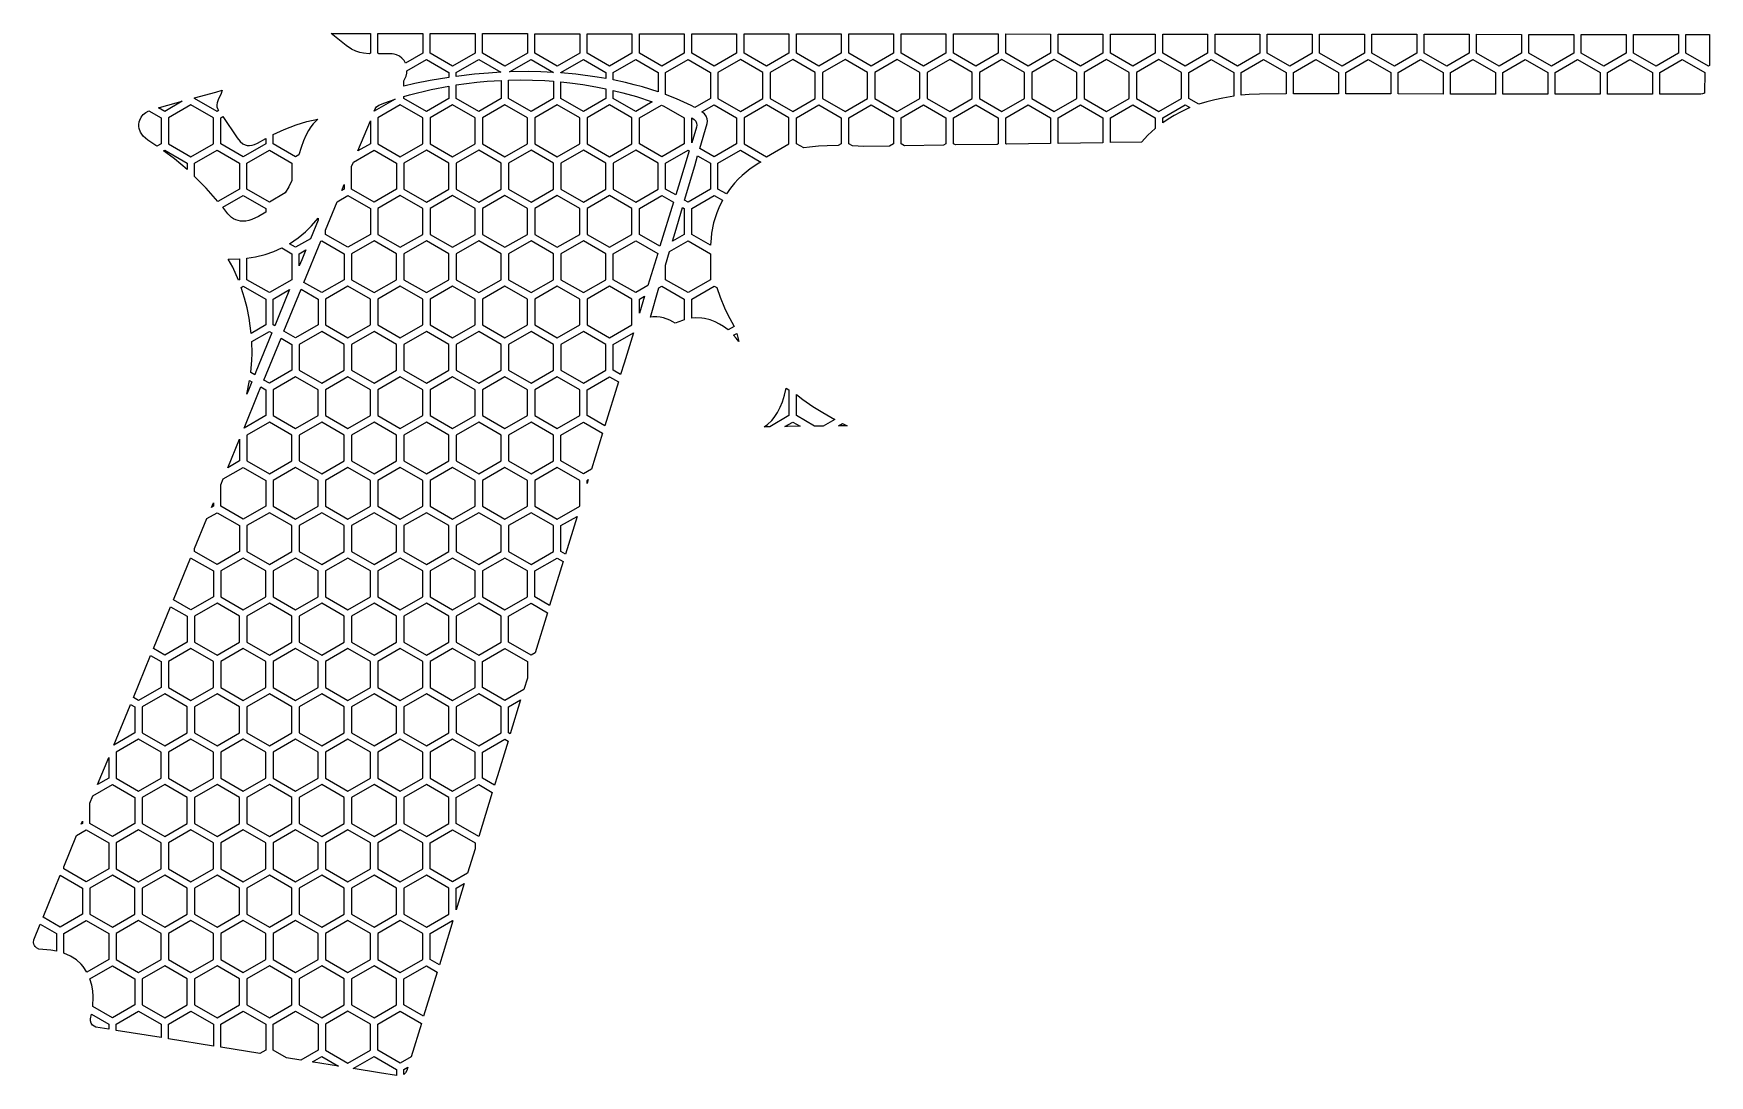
# Model space of a CAD drawing. Header units: millimetres. Extents: x 161 to 274, y -149 to -79.
import ezdxf

# ---------------------------------------------------------------- set-up
doc = ezdxf.new("R2010")
doc.units = ezdxf.units.MM

# ---------------------------------------------------------------- blocks, each defined once
blk = doc.blocks.new('HEX')
blk.add_lwpolyline([(1.516, 0.875), (0, 1.75), (-1.516, 0.875), (-1.516, -0.875), (0, -1.75), (1.516, -0.875)], close=True)

msp = doc.modelspace()

# ---------------------------------------------------------------- linework, layer by layer
for points in [[(184.051, -80.406), (183.675, -80.378), (183.409, -80.322), (183.149, -80.238), (182.853, -80.101), (182.487, -79.86), (181.492, -79.042), (184.128, -79.044), (184.128, -80.362), (184.051, -80.406)], [(187.659, -79.046), (187.659, -80.362), (186.495, -81.034), (186.4, -80.865), (186.259, -80.703), (186.089, -80.572), (185.894, -80.477), (185.726, -80.429), (185.595, -80.41), (184.704, -80.406), (184.628, -80.362), (184.628, -79.044), (187.659, -79.046)], [(188.159, -79.047), (191.19, -79.049), (191.19, -80.362), (189.674, -81.237), (188.159, -80.362), (188.159, -79.047)], [(191.69, -79.049), (194.721, -79.051), (194.721, -80.362), (193.205, -81.237), (191.69, -80.362), (191.69, -79.049)], [(195.221, -79.052), (198.252, -79.054), (198.252, -80.362), (196.736, -81.237), (195.221, -80.362), (195.221, -79.052)], [(198.752, -79.054), (201.783, -79.056), (201.783, -80.362), (200.267, -81.237), (198.752, -80.362), (198.752, -79.054)], [(202.283, -79.057), (205.314, -79.059), (205.314, -80.362), (203.799, -81.237), (202.283, -80.362), (202.283, -79.057)], [(205.814, -79.059), (208.845, -79.061), (208.845, -80.362), (207.33, -81.237), (205.814, -80.362), (205.814, -79.059)], [(209.345, -79.061), (212.376, -79.064), (212.376, -80.362), (210.861, -81.237), (209.345, -80.362), (209.345, -79.061)], [(212.876, -79.064), (215.907, -79.066), (215.907, -80.362), (214.392, -81.237), (212.876, -80.362), (212.876, -79.064)], [(216.407, -79.066), (219.438, -79.069), (219.438, -80.362), (217.923, -81.237), (216.407, -80.362), (216.407, -79.066)], [(219.938, -79.069), (222.97, -79.071), (222.97, -80.362), (221.454, -81.237), (219.938, -80.362), (219.938, -79.069)], [(223.47, -79.071), (226.501, -79.073), (226.501, -80.362), (224.985, -81.237), (223.47, -80.362), (223.47, -79.071)], [(227.001, -79.074), (230.032, -79.076), (230.032, -80.362), (228.516, -81.237), (227.001, -80.362), (227.001, -79.074)], [(230.532, -79.076), (233.563, -79.078), (233.563, -80.362), (232.047, -81.237), (230.532, -80.362), (230.532, -79.076)], [(234.063, -79.079), (237.094, -79.081), (237.094, -80.362), (235.578, -81.237), (234.063, -80.362), (234.063, -79.079)], [(237.594, -79.081), (240.625, -79.083), (240.625, -80.362), (239.109, -81.237), (237.594, -80.362), (237.594, -79.081)], [(241.125, -79.084), (244.156, -79.086), (244.156, -80.362), (242.641, -81.237), (241.125, -80.362), (241.125, -79.084)], [(244.656, -79.086), (247.687, -79.088), (247.687, -80.362), (246.172, -81.237), (244.656, -80.362), (244.656, -79.086)], [(248.187, -79.089), (251.218, -79.091), (251.218, -80.362), (249.703, -81.237), (248.187, -80.362), (248.187, -79.089)], [(251.718, -79.091), (254.749, -79.093), (254.749, -80.362), (253.234, -81.237), (251.718, -80.362), (251.718, -79.091)], [(255.249, -79.094), (258.28, -79.096), (258.28, -80.362), (256.765, -81.237), (255.249, -80.362), (255.249, -79.094)], [(258.78, -79.096), (261.812, -79.098), (261.812, -80.362), (260.296, -81.237), (258.78, -80.362), (258.78, -79.096)], [(262.312, -79.099), (265.343, -79.101), (265.343, -80.362), (263.827, -81.237), (262.312, -80.362), (262.312, -79.099)], [(265.843, -79.101), (268.874, -79.103), (268.874, -80.362), (267.358, -81.237), (265.843, -80.362), (265.843, -79.101)], [(269.374, -79.103), (272.405, -79.106), (272.405, -80.362), (270.889, -81.237), (269.374, -80.362), (269.374, -79.103)], [(274.493, -79.107), (274.493, -81.195), (274.42, -81.237), (272.905, -80.362), (272.905, -79.106), (274.493, -79.107)], [(189.424, -82.009), (188.174, -82.214), (187.131, -82.419), (186.393, -82.585), (186.393, -82.233), (186.482, -82.063), (186.535, -81.916), (186.578, -81.727), (186.592, -81.556), (187.909, -80.795), (189.424, -81.67), (189.424, -82.009)], [(192.105, -81.707), (191.159, -81.79), (189.924, -81.938), (189.924, -81.67), (191.44, -80.795), (192.931, -81.656), (192.105, -81.707)], [(196.476, -81.665), (195.629, -81.627), (194.787, -81.612), (193.519, -81.633), (194.971, -80.795), (196.476, -81.665)], [(199.423, -81.977), (197.989, -81.788), (196.986, -81.7), (196.986, -81.67), (198.502, -80.795), (200.017, -81.67), (200.017, -82.079), (199.423, -81.977)], [(203.549, -82.977), (202.493, -82.648), (201.939, -82.497), (201.355, -82.354), (200.517, -82.174), (200.517, -81.67), (202.033, -80.795), (203.549, -81.67), (203.549, -82.977)], [(205.777, -83.904), (204.79, -83.445), (204.049, -83.154), (204.049, -81.67), (205.564, -80.795), (207.08, -81.67), (207.08, -83.42), (206.018, -84.033), (205.777, -83.904)], [(242.391, -83.272), (241.655, -83.394), (241.117, -83.509), (240.584, -83.646), (240.038, -83.812), (239.359, -83.42), (239.359, -81.67), (240.875, -80.795), (242.391, -81.67), (242.391, -83.272)], [(245.922, -83.118), (244.117, -83.125), (243.429, -83.161), (242.891, -83.21), (242.891, -81.67), (244.406, -80.795), (245.922, -81.67), (245.922, -83.118)], [(249.453, -83.12), (246.422, -83.118), (246.422, -81.67), (247.937, -80.795), (249.453, -81.67), (249.453, -83.12)], [(252.984, -83.122), (249.953, -83.12), (249.953, -81.67), (251.468, -80.795), (252.984, -81.67), (252.984, -83.122)], [(256.515, -83.124), (253.484, -83.122), (253.484, -81.67), (254.999, -80.795), (256.515, -81.67), (256.515, -83.124)], [(260.046, -83.125), (257.015, -83.124), (257.015, -81.67), (258.53, -80.795), (260.046, -81.67), (260.046, -83.125)], [(263.577, -83.127), (260.546, -83.126), (260.546, -81.67), (262.062, -80.795), (263.577, -81.67), (263.577, -83.127)], [(267.108, -83.129), (264.077, -83.128), (264.077, -81.67), (265.593, -80.795), (267.108, -81.67), (267.108, -83.129)], [(270.639, -83.131), (267.608, -83.13), (267.608, -81.67), (269.124, -80.795), (270.639, -81.67), (270.639, -83.131)], [(274.168, -83.059), (274.027, -83.114), (273.904, -83.132), (271.139, -83.132), (271.139, -81.67), (272.655, -80.795), (274.17, -81.67), (274.168, -83.059)], [(189.924, -82.509), (191.316, -82.328), (192.019, -82.262), (192.955, -82.204), (192.955, -83.42), (191.44, -84.295), (189.924, -83.42), (189.924, -82.509)], [(193.455, -82.183), (194.276, -82.17), (195.074, -82.181), (195.892, -82.215), (196.486, -82.258), (196.486, -83.42), (194.971, -84.295), (193.455, -83.42), (193.455, -82.183)], [(197.585, -82.365), (198.456, -82.483), (199.343, -82.634), (200.017, -82.773), (200.017, -83.42), (198.502, -84.295), (196.986, -83.42), (196.986, -82.303), (197.585, -82.365)], [(169.836, -84.055), (170.053, -83.995), (171.429, -83.617), (170.253, -84.295), (169.836, -84.055)], [(172.269, -83.386), (173.702, -82.991), (174.123, -82.875), (174.063, -83.085), (173.853, -83.521), (173.783, -83.723), (173.766, -83.861), (173.777, -83.98), (173.819, -84.103), (173.889, -84.235), (173.784, -84.295), (172.269, -83.42), (172.269, -83.386)], [(184.455, -84.133), (184.549, -83.983), (184.7, -83.869), (185.104, -83.713), (185.796, -83.476), (184.391, -84.287), (184.455, -84.133)], [(186.771, -83.184), (188.231, -82.824), (189.424, -82.591), (189.424, -83.42), (187.909, -84.295), (186.393, -83.42), (186.393, -83.292), (186.771, -83.184)], [(201.157, -83.041), (202.081, -83.3), (203.152, -83.649), (202.033, -84.295), (200.517, -83.42), (200.517, -82.886), (201.157, -83.041)], [(168.565, -84.888), (168.662, -84.685), (168.799, -84.508), (168.978, -84.363), (169.184, -84.256), (170.003, -84.728), (170.003, -86.478), (169.713, -86.646), (169.103, -86.238), (168.798, -85.968), (168.698, -85.844), (168.614, -85.708), (168.523, -85.458), (168.503, -85.315), (168.503, -85.171), (168.527, -85.007), (168.565, -84.888)], [(174.167, -84.652), (175.134, -86.081), (175.342, -86.324), (175.528, -86.475), (175.679, -86.553), (175.812, -86.591), (175.982, -86.604), (176.149, -86.582), (176.313, -86.533), (176.506, -86.447), (177.065, -86.125), (177.065, -86.478), (175.55, -87.353), (174.034, -86.478), (174.034, -84.728), (174.167, -84.652)], [(177.565, -85.856), (178.3, -85.514), (179.125, -85.202), (179.849, -84.984), (180.585, -84.813), (180.26, -85.146), (180.118, -85.329), (179.948, -85.588), (179.763, -85.931), (179.606, -86.289), (179.449, -86.732), (179.305, -87.224), (179.081, -87.353), (177.565, -86.478), (177.565, -85.856)], [(203.94, -83.935), (205.314, -84.728), (205.314, -86.478), (203.799, -87.353), (202.283, -86.478), (202.283, -84.728), (203.766, -83.872), (203.94, -83.935)], [(205.814, -84.737), (205.981, -84.836), (206.081, -84.956), (206.14, -85.1), (206.155, -85.234), (206.133, -85.371), (205.814, -86.409), (205.814, -84.737)], [(206.359, -86.793), (206.851, -85.111), (206.877, -84.963), (206.864, -84.792), (206.796, -84.61), (206.674, -84.455), (206.505, -84.329), (207.33, -83.853), (208.845, -84.728), (208.845, -86.478), (207.33, -87.353), (206.359, -86.793)], [(215.699, -86.599), (214.943, -86.611), (214.361, -86.645), (213.756, -86.706), (213.368, -86.762), (212.876, -86.478), (212.876, -84.728), (214.392, -83.853), (215.907, -84.728), (215.907, -86.478), (215.699, -86.599)], [(219.17, -86.634), (217.419, -86.661), (216.661, -86.625), (216.407, -86.478), (216.407, -84.728), (217.923, -83.853), (219.438, -84.728), (219.438, -86.478), (219.17, -86.634)], [(222.799, -86.577), (220.18, -86.618), (219.938, -86.478), (219.938, -84.728), (221.454, -83.853), (222.97, -84.728), (222.97, -86.478), (222.799, -86.577)], [(226.428, -86.52), (223.618, -86.564), (223.47, -86.478), (223.47, -84.728), (224.985, -83.853), (226.501, -84.728), (226.501, -86.478), (226.428, -86.52)], [(230.032, -86.464), (227.056, -86.51), (227.001, -86.478), (227.001, -84.728), (228.516, -83.853), (230.032, -84.728), (230.032, -86.464)], [(233.563, -86.409), (230.532, -86.456), (230.532, -84.728), (232.047, -83.853), (233.563, -84.728), (233.563, -86.409)], [(237.094, -85.453), (236.592, -85.903), (236.154, -86.368), (234.063, -86.401), (234.063, -84.728), (235.578, -83.853), (237.094, -84.728), (237.094, -85.453)], [(239.434, -84.041), (238.787, -84.342), (238.375, -84.566), (237.969, -84.813), (237.594, -85.068), (237.594, -84.728), (239.109, -83.853), (239.434, -84.041)], [(183.293, -86.96), (184.128, -84.929), (184.128, -86.478), (183.293, -86.96)], [(171.769, -88.228), (170.904, -87.507), (170.17, -86.96), (170.253, -86.911), (171.769, -87.786), (171.769, -88.228)], [(173.845, -90.377), (173.045, -89.469), (172.269, -88.688), (172.269, -87.786), (173.784, -86.911), (175.3, -87.786), (175.3, -89.536), (173.845, -90.377)], [(178.823, -88.962), (178.629, -89.398), (178.383, -89.795), (177.315, -90.411), (175.8, -89.536), (175.8, -87.786), (177.315, -86.911), (178.831, -87.786), (178.823, -88.962)], [(182.982, -87.717), (184.378, -86.911), (185.893, -87.786), (185.893, -89.536), (184.378, -90.411), (182.862, -89.536), (182.862, -88.009), (182.982, -87.717)], [(205.645, -86.958), (204.911, -89.349), (204.733, -89.931), (204.049, -89.536), (204.049, -87.786), (205.564, -86.911), (205.645, -86.958)], [(210.338, -87.793), (209.758, -88.173), (209.209, -88.623), (208.948, -88.876), (208.697, -89.149), (208.434, -89.471), (208.154, -89.868), (207.58, -89.536), (207.58, -87.786), (209.095, -86.911), (210.483, -87.713), (210.338, -87.793)], [(205.337, -90.28), (206.013, -87.972), (206.214, -87.287), (207.08, -87.786), (207.08, -89.536), (205.564, -90.411), (205.337, -90.28)], [(182.194, -89.633), (182.362, -89.225), (182.362, -89.536), (182.194, -89.633)], [(177.065, -91.091), (176.572, -91.396), (176.129, -91.592), (175.924, -91.654), (175.716, -91.693), (175.508, -91.707), (175.354, -91.698), (175.203, -91.67), (175.055, -91.622), (174.899, -91.545), (174.768, -91.455), (174.509, -91.208), (174.163, -90.77), (175.55, -89.969), (177.065, -90.844), (177.065, -91.091)], [(181.096, -92.305), (181.883, -90.39), (182.612, -89.969), (184.128, -90.844), (184.128, -92.594), (182.612, -93.469), (181.096, -92.594), (181.096, -92.305)], [(204.582, -90.422), (203.669, -93.395), (202.283, -92.594), (202.283, -90.844), (203.799, -89.969), (204.582, -90.422)], [(207.896, -90.297), (207.642, -90.801), (207.504, -91.141), (207.29, -91.823), (207.156, -92.506), (207.115, -92.846), (207.088, -93.33), (205.814, -92.594), (205.814, -90.844), (207.33, -89.969), (207.896, -90.297)], [(180.596, -91.633), (180.081, -92.892), (179.081, -93.469), (178.663, -93.228), (179.247, -92.836), (179.759, -92.413), (180.16, -92.018), (180.596, -91.498), (180.596, -91.633)], [(204.526, -93.049), (204.697, -92.468), (205.193, -90.774), (205.314, -90.844), (205.314, -92.594), (204.526, -93.049)], [(175.8, -94.207), (176.381, -94.115), (177.021, -93.956), (177.607, -93.753), (178.151, -93.51), (178.831, -93.902), (178.831, -95.652), (177.315, -96.527), (175.8, -95.652), (175.8, -94.207)], [(179.772, -93.648), (179.497, -94.319), (179.331, -94.724), (179.331, -93.902), (179.772, -93.648)], [(179.646, -95.834), (180.785, -93.063), (180.846, -93.027), (182.362, -93.902), (182.362, -95.652), (180.846, -96.527), (179.646, -95.834)], [(203.519, -93.885), (202.853, -96.054), (202.033, -96.527), (200.517, -95.652), (200.517, -93.902), (202.033, -93.027), (203.519, -93.885)], [(204.049, -94.681), (204.323, -93.744), (205.564, -93.027), (207.08, -93.902), (207.08, -95.652), (205.564, -96.527), (204.049, -95.652), (204.049, -94.681)], [(175.226, -95.695), (174.837, -94.809), (174.543, -94.262), (175.3, -94.253), (175.3, -95.652), (175.226, -95.695)], [(176.086, -99.276), (175.949, -98.256), (175.806, -97.556), (175.639, -96.911), (175.403, -96.17), (175.55, -96.085), (177.065, -96.96), (177.065, -98.71), (176.086, -99.276)], [(205.188, -98.396), (204.704, -98.593), (204.542, -98.491), (204.326, -98.383), (203.903, -98.236), (203.685, -98.192), (203.448, -98.168), (203.196, -98.17), (203.021, -98.189), (203.604, -96.198), (203.799, -96.085), (205.314, -96.96), (205.314, -98.358), (205.188, -98.396)], [(207.501, -96.184), (207.723, -96.839), (208.021, -97.555), (208.223, -97.969), (208.678, -98.807), (208.263, -99.047), (207.969, -98.82), (207.692, -98.644), (207.385, -98.488), (207.048, -98.361), (206.682, -98.272), (206.489, -98.245), (206.081, -98.231), (205.814, -98.254), (205.814, -96.96), (207.33, -96.085), (207.501, -96.184)], [(178.678, -96.318), (177.952, -98.091), (177.673, -98.773), (177.565, -98.71), (177.565, -96.96), (178.678, -96.318)], [(178.292, -99.13), (179.454, -96.301), (180.596, -96.96), (180.596, -98.71), (179.081, -99.585), (178.292, -99.13)], [(202.638, -96.756), (202.283, -97.911), (202.283, -96.96), (202.638, -96.756)], [(177.482, -99.24), (176.408, -101.863), (176.323, -102.071), (176.056, -101.917), (176.129, -101.078), (176.143, -100.644), (176.127, -99.829), (177.315, -99.143), (177.482, -99.24)], [(201.877, -99.233), (201.248, -101.284), (201.011, -102.054), (200.517, -101.768), (200.517, -100.018), (201.877, -99.233)], [(208.854, -99.283), (208.901, -99.466), (208.982, -99.829), (208.814, -99.605), (208.64, -99.406), (208.854, -99.283)], [(176.937, -102.425), (178.1, -99.596), (178.831, -100.018), (178.831, -101.768), (177.315, -102.643), (176.937, -102.425)], [(175.604, -105.67), (176.542, -103.387), (176.746, -102.892), (177.065, -103.076), (177.065, -104.826), (175.604, -105.67)], [(176.132, -102.538), (175.945, -102.995), (175.79, -103.372), (175.981, -102.45), (176.132, -102.538)], [(200.861, -102.544), (199.948, -105.517), (198.752, -104.826), (198.752, -103.076), (200.267, -102.201), (200.861, -102.544)], [(211.085, -105.572), (210.701, -105.577), (210.923, -105.428), (211.216, -105.154), (211.386, -104.945), (211.606, -104.606), (211.787, -104.25), (211.932, -103.896), (212.074, -103.456), (212.192, -102.97), (212.376, -103.076), (212.376, -104.826), (211.085, -105.572)], [(214.688, -105.53), (214.107, -105.537), (212.876, -104.826), (212.876, -103.391), (213.313, -103.736), (213.983, -104.201), (214.662, -104.623), (215.468, -105.08), (214.688, -105.53)], [(199.798, -106.008), (199.05, -108.443), (198.502, -108.759), (196.986, -107.884), (196.986, -106.134), (198.502, -105.259), (199.798, -106.008)], [(213.127, -105.548), (212.276, -105.558), (212.105, -105.56), (212.626, -105.259), (213.127, -105.548)], [(216.301, -105.512), (215.709, -105.518), (215.991, -105.355), (216.301, -105.512)], [(174.505, -108.343), (175.3, -106.41), (175.3, -107.884), (174.505, -108.343)], [(174.194, -109.1), (175.55, -108.318), (177.065, -109.193), (177.065, -110.943), (175.55, -111.818), (174.034, -110.943), (174.034, -109.489), (174.194, -109.1)], [(198.834, -109.145), (198.752, -109.414), (198.752, -109.193), (198.834, -109.145)], [(173.534, -110.706), (173.534, -110.943), (173.407, -111.016), (173.534, -110.706)], [(172.269, -113.785), (173.096, -111.773), (173.784, -111.376), (175.3, -112.251), (175.3, -114.001), (173.784, -114.876), (172.269, -114.001), (172.269, -113.785)], [(198.074, -111.623), (197.29, -114.176), (196.986, -114.001), (196.986, -112.251), (198.074, -111.623)], [(170.843, -117.255), (171.997, -114.446), (172.019, -114.434), (173.534, -115.309), (173.534, -117.059), (172.019, -117.934), (170.843, -117.255)], [(197.139, -114.666), (196.227, -117.639), (195.221, -117.059), (195.221, -115.309), (196.736, -114.434), (197.139, -114.666)], [(196.076, -118.13), (195.247, -120.832), (194.971, -120.992), (193.455, -120.117), (193.455, -118.367), (194.971, -117.492), (196.076, -118.13)], [(169.489, -120.55), (170.651, -117.721), (171.769, -118.367), (171.769, -120.117), (170.253, -120.992), (169.489, -120.55)], [(194.721, -122.545), (194.486, -123.31), (193.205, -124.05), (191.69, -123.175), (191.69, -121.425), (193.205, -120.55), (194.721, -121.425), (194.721, -122.545)], [(168.134, -123.845), (169.297, -121.017), (170.003, -121.425), (170.003, -123.175), (168.488, -124.05), (168.134, -123.845)], [(166.816, -127.053), (167.91, -124.39), (167.942, -124.312), (168.238, -124.483), (168.238, -126.233), (166.816, -127.053)], [(194.27, -124.012), (193.569, -126.298), (193.455, -126.233), (193.455, -124.483), (194.27, -124.012)], [(193.418, -126.788), (192.699, -129.131), (192.505, -129.762), (191.69, -129.291), (191.69, -127.541), (193.205, -126.666), (193.418, -126.788)], [(165.717, -129.726), (166.472, -127.891), (166.472, -127.89), (166.472, -129.291), (165.717, -129.726)], [(165.406, -130.483), (166.722, -129.724), (168.238, -130.599), (168.238, -132.349), (166.722, -133.224), (165.207, -132.349), (165.207, -130.969), (165.406, -130.483)], [(192.355, -130.252), (191.44, -133.224), (189.924, -132.349), (189.924, -130.599), (191.44, -129.724), (192.355, -130.252)], [(164.707, -132.186), (164.707, -132.349), (164.619, -132.399), (164.707, -132.186)], [(164.308, -133.156), (164.957, -132.782), (166.472, -133.657), (166.472, -135.407), (164.957, -136.282), (163.441, -135.407), (163.441, -135.265), (164.308, -133.156)], [(191.19, -134.047), (190.683, -135.699), (189.674, -136.282), (188.159, -135.407), (188.159, -133.657), (189.674, -132.782), (191.19, -133.657), (191.19, -134.047)], [(162.04, -138.675), (163.202, -135.846), (164.707, -136.715), (164.707, -138.465), (163.191, -139.34), (162.04, -138.675)], [(190.467, -136.401), (189.924, -138.17), (189.924, -136.715), (190.467, -136.401)], [(165.001, -142.372), (164.754, -142), (164.616, -141.841), (164.292, -141.549), (163.898, -141.297), (163.441, -141.097), (163.441, -139.773), (164.957, -138.898), (166.472, -139.773), (166.472, -141.523), (165.001, -142.372)], [(189.697, -138.911), (189.035, -141.065), (188.784, -141.884), (188.159, -141.523), (188.159, -139.773), (189.674, -138.898), (189.697, -138.911)], [(162.941, -140.957), (162.569, -140.89), (161.758, -140.818), (161.597, -140.737), (161.511, -140.655), (161.461, -140.581), (161.424, -140.501), (161.397, -140.384), (161.412, -140.2), (161.848, -139.142), (162.941, -139.773), (162.941, -140.957)], [(165.391, -144.687), (165.417, -144.023), (165.391, -143.645), (165.329, -143.263), (165.207, -142.83), (166.722, -141.956), (168.238, -142.831), (168.238, -144.581), (166.722, -145.456), (165.391, -144.687)], [(188.634, -142.374), (187.721, -145.347), (186.393, -144.581), (186.393, -142.831), (187.909, -141.956), (188.634, -142.374)], [(166.472, -146.227), (165.612, -146.086), (165.488, -146.034), (165.386, -145.954), (165.295, -145.83), (165.242, -145.657), (165.244, -145.524), (165.312, -145.219), (166.472, -145.889), (166.472, -146.227)], [(170.003, -146.796), (166.972, -146.308), (166.972, -145.889), (168.488, -145.014), (170.003, -145.889), (170.003, -146.796)], [(173.534, -147.364), (170.503, -146.876), (170.503, -145.889), (172.019, -145.014), (173.534, -145.889), (173.534, -147.364)], [(176.668, -147.868), (174.034, -147.444), (174.034, -145.889), (175.55, -145.014), (177.065, -145.889), (177.065, -147.639), (176.668, -147.868)], [(179.43, -148.312), (178.462, -148.156), (177.565, -147.639), (177.565, -145.889), (179.081, -145.014), (180.596, -145.889), (180.596, -147.639), (179.43, -148.312)], [(187.57, -145.838), (186.879, -148.089), (186.143, -148.514), (184.628, -147.639), (184.628, -145.889), (186.143, -145.014), (187.57, -145.838)], [(181.971, -148.721), (180.3, -148.452), (180.212, -148.438), (180.846, -148.072), (181.971, -148.721)], [(185.893, -149.352), (184.754, -149.169), (182.974, -148.882), (184.378, -148.072), (185.893, -148.947), (185.893, -149.352)], [(186.593, -149.021), (186.508, -149.184), (186.393, -149.292), (186.393, -148.947), (186.664, -148.79), (186.593, -149.021)]]:
    msp.add_lwpolyline(points, close=True)

# ---------------------------------------------------------------- block references
for p in [(209.095, -82.545), (212.626, -82.545), (216.157, -82.545), (219.688, -82.545), (223.22, -82.545), (226.751, -82.545), (230.282, -82.545), (233.813, -82.545), (237.344, -82.545), (172.019, -85.603), (186.143, -85.603), (189.674, -85.603), (193.205, -85.603), (196.736, -85.603), (200.267, -85.603), (210.861, -85.603), (187.909, -88.661), (191.44, -88.661), (194.971, -88.661), (198.502, -88.661), (202.033, -88.661), (186.143, -91.719), (189.674, -91.719), (193.205, -91.719), (196.736, -91.719), (200.267, -91.719), (184.378, -94.777), (187.909, -94.777), (191.44, -94.777), (194.971, -94.777), (198.502, -94.777), (182.612, -97.835), (186.143, -97.835), (189.674, -97.835), (193.205, -97.835), (196.736, -97.835), (200.267, -97.835), (180.846, -100.893), (184.378, -100.893), (187.909, -100.893), (191.44, -100.893), (194.971, -100.893), (198.502, -100.893), (179.081, -103.951), (182.612, -103.951), (186.143, -103.951), (189.674, -103.951), (193.205, -103.951), (196.736, -103.951), (177.315, -107.009), (180.846, -107.009), (184.378, -107.009), (187.909, -107.009), (191.44, -107.009), (194.971, -107.009), (179.081, -110.068), (182.612, -110.068), (186.143, -110.068), (189.674, -110.068), (193.205, -110.068), (196.736, -110.068), (177.315, -113.126), (180.846, -113.126), (184.378, -113.126), (187.909, -113.126), (191.44, -113.126), (194.971, -113.126), (175.55, -116.184), (179.081, -116.184), (182.612, -116.184), (186.143, -116.184), (189.674, -116.184), (193.205, -116.184), (173.784, -119.242), (177.315, -119.242), (180.846, -119.242), (184.378, -119.242), (187.909, -119.242), (191.44, -119.242), (172.019, -122.3), (175.55, -122.3), (179.081, -122.3), (182.612, -122.3), (186.143, -122.3), (189.674, -122.3), (170.253, -125.358), (173.784, -125.358), (177.315, -125.358), (180.846, -125.358), (184.378, -125.358), (187.909, -125.358), (191.44, -125.358), (168.488, -128.416), (172.019, -128.416), (175.55, -128.416), (179.081, -128.416), (182.612, -128.416), (186.143, -128.416), (189.674, -128.416), (170.253, -131.474), (173.784, -131.474), (177.315, -131.474), (180.846, -131.474), (184.378, -131.474), (187.909, -131.474), (168.488, -134.532), (172.019, -134.532), (175.55, -134.532), (179.081, -134.532), (182.612, -134.532), (186.143, -134.532), (166.722, -137.59), (170.253, -137.59), (173.784, -137.59), (177.315, -137.59), (180.846, -137.59), (184.378, -137.59), (187.909, -137.59), (168.488, -140.648), (172.019, -140.648), (175.55, -140.648), (179.081, -140.648), (182.612, -140.648), (186.143, -140.648), (170.253, -143.706), (173.784, -143.706), (177.315, -143.706), (180.846, -143.706), (184.378, -143.706), (182.612, -146.764)]:
    msp.add_blockref('HEX', p)

doc.saveas('drawing.dxf')
